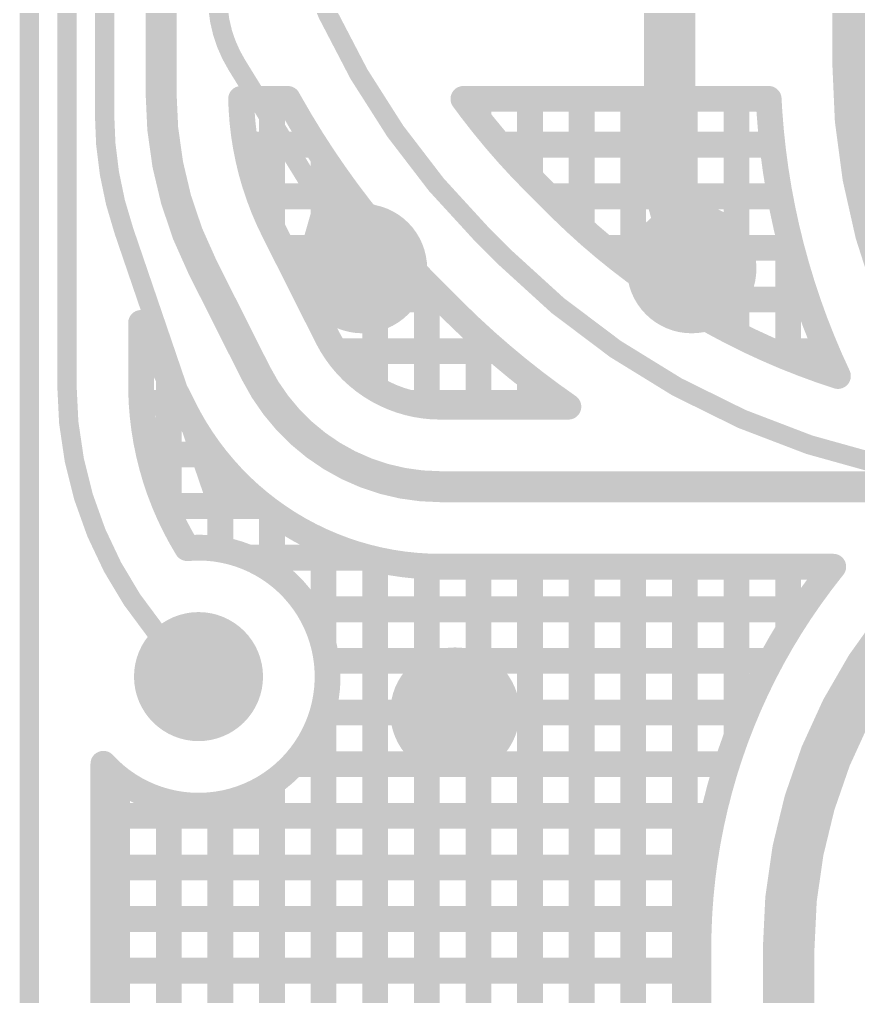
# Model space of a CAD drawing. Header units: millimetres. Extents: x 2479 to 2803, y 2230 to 2386.
# Drawn here: x 2553.266 to 2556.517, y 2297.826 to 2301.611 of the extents above; entities that cross this region are included whole.
import ezdxf

# ---------------------------------------------------------------- set-up
doc = ezdxf.new("R2010")
doc.units = ezdxf.units.MM
doc.layers.add('LAYER_23', color=9, linetype='Continuous')

# ---------------------------------------------------------------- blocks, each defined once
blk = doc.blocks.new('ROUND_2')
at = {"const_width": 0.25}
blk.add_lwpolyline([(-0.125, 0, 1), (0.125, 0, 1)], format="xyb", close=True, dxfattribs=at)
blk = doc.blocks.new('ROUND_3')
at = {"const_width": 0.251}
blk.add_lwpolyline([(-0.1255, 0, 1), (0.1255, 0, 1)], format="xyb", close=True, dxfattribs=at)
blk = doc.blocks.new('ROUND_17')
at = {"const_width": 0.1}
blk.add_lwpolyline([(-0.05, 0, 1), (0.05, 0, 1)], format="xyb", close=True, dxfattribs=at)
blk = doc.blocks.new('ROUND_14')
at = {"const_width": 0.06}
blk.add_lwpolyline([(-0.03, 0, 1), (0.03, 0, 1)], format="xyb", close=True, dxfattribs=at)
blk = doc.blocks.new('ROUND_11')
at = {"const_width": 0.0375}
blk.add_lwpolyline([(-0.01875, 0, 1), (0.01875, 0, 1)], format="xyb", close=True, dxfattribs=at)
blk = doc.blocks.new('ROUND_13')
at = {"const_width": 0.05}
blk.add_lwpolyline([(-0.025, 0, 1), (0.025, 0, 1)], format="xyb", close=True, dxfattribs=at)

msp = doc.modelspace()

# ---------------------------------------------------------------- linework, layer by layer
at = {"layer": 'LAYER_23'}
for points, const_width in [([(2553.3038, 2307.2066), (2553.3038, 2297.1277)], 0.075), ([(2553.4498, 2307.2066), (2553.4498, 2300.1969)], 0.075), ([(2553.5958, 2307.2066), (2553.5958, 2301.2443)], 0.075), ([(2556.5158, 2306.8573), (2556.5158, 2301.445)], 0.2), ([(2553.8148, 2306.8321), (2553.8148, 2301.3275)], 0.12), ([(2555.7858, 2306.7535), (2555.7858, 2300.998)], 0.2), ([(2554.5947, 2300.6468), (2554.1083, 2301.4352)], 0.075), ([(2554.3056, 2301.3036), (2554.125, 2301.3036)], 0.1), ([(2554.125, 2301.3036), (2554.1265, 2301.2646)], 0.1), ([(2554.2446, 2300.8076), (2554.2446, 2301.3036)], 0.1), ([(2554.3137, 2301.2891), (2554.3056, 2301.3036)], 0.1), ([(2554.3547, 2301.2183), (2554.3137, 2301.2891)], 0.1), ([(2556.1693, 2301.3036), (2554.9864, 2301.3036)], 0.1), ([(2554.9864, 2301.3036), (2555.018, 2301.261)], 0.1), ([(2555.0446, 2301.2269), (2555.0446, 2301.3036)], 0.1), ([(2555.2446, 2300.999), (2555.2446, 2301.3036)], 0.1), ([(2555.4446, 2300.8035), (2555.4446, 2301.3036)], 0.1), ([(2555.6446, 2300.6387), (2555.6446, 2301.3036)], 0.1), ([(2555.8446, 2300.503), (2555.8446, 2301.3036)], 0.1), ([(2556.0446, 2300.3913), (2556.0446, 2301.3036)], 0.1), ([(2556.1721, 2301.2554), (2556.1693, 2301.3036)], 0.1), ([(2554.1265, 2301.2646), (2554.1301, 2301.2156)], 0.1), ([(2555.018, 2301.261), (2555.0637, 2301.2025)], 0.1), ([(2556.1782, 2301.1796), (2556.1721, 2301.2554)], 0.1), ([(2554.1301, 2301.2156), (2554.1357, 2301.1667)], 0.1), ([(2554.3973, 2301.1486), (2554.3547, 2301.2183)], 0.1), ([(2555.0637, 2301.2025), (2555.1109, 2301.1452)], 0.1), ([(2554.1357, 2301.1667), (2554.1434, 2301.1182)], 0.1), ([(2556.1863, 2301.1039), (2556.1782, 2301.1796)], 0.1), ([(2554.1421, 2301.1263), (2554.4117, 2301.1263)], 0.1), ([(2554.1421, 2301.1263), (2554.4117, 2301.1263)], 0.1), ([(2554.4417, 2301.08), (2554.3973, 2301.1486)], 0.1), ([(2555.1109, 2301.1452), (2555.1597, 2301.0892)], 0.1), ([(2555.1274, 2301.1263), (2556.1839, 2301.1263)], 0.1), ([(2555.1274, 2301.1263), (2556.1839, 2301.1263)], 0.1), ([(2554.1434, 2301.1182), (2554.153, 2301.0699)], 0.1), ([(2555.1597, 2301.0892), (2555.21, 2301.0346)], 0.1), ([(2556.1964, 2301.0285), (2556.1863, 2301.1039)], 0.1), ([(2554.153, 2301.0699), (2554.1646, 2301.0222)], 0.1), ([(2554.4878, 2301.0125), (2554.4417, 2301.08)], 0.1), ([(2554.4446, 2300.4093), (2554.4446, 2301.0757)], 0.1), ([(2554.1646, 2301.0222), (2554.1782, 2300.9749)], 0.1), ([(2555.21, 2301.0346), (2555.2618, 2300.9814)], 0.1), ([(2556.2085, 2300.9533), (2556.1964, 2301.0285)], 0.1), ([(2554.5355, 2300.9461), (2554.4878, 2301.0125)], 0.1), ([(2555.2618, 2300.9814), (2555.3483, 2300.8949)], 0.1), ([(2554.1782, 2300.9749), (2554.1938, 2300.9283)], 0.1), ([(2554.5849, 2300.881), (2554.5355, 2300.9461)], 0.1), ([(2555.8709, 2300.6468), (2555.7965, 2300.9188)], 0.2), ([(2556.2227, 2300.8786), (2556.2085, 2300.9533)], 0.1), ([(2554.1938, 2300.9283), (2554.2112, 2300.8823)], 0.1), ([(2554.1945, 2300.9263), (2554.5505, 2300.9263)], 0.1), ([(2554.1945, 2300.9263), (2554.5505, 2300.9263)], 0.1), ([(2555.3169, 2300.9263), (2556.2136, 2300.9263)], 0.1), ([(2555.3169, 2300.9263), (2556.2136, 2300.9263)], 0.1), ([(2554.2112, 2300.8823), (2554.2305, 2300.8371)], 0.1), ([(2554.4432, 2300.8923), (2554.3895, 2300.7059)], 0.075), ([(2554.6339, 2300.8567), (2554.4432, 2300.8923)], 0.075), ([(2554.6359, 2300.8171), (2554.5849, 2300.881)], 0.1), ([(2555.3483, 2300.8949), (2555.367, 2300.8764)], 0.1), ([(2555.367, 2300.8764), (2555.4207, 2300.8252)], 0.1), ([(2556.2388, 2300.8042), (2556.2227, 2300.8786)], 0.1), ([(2554.2305, 2300.8371), (2554.2517, 2300.7927)], 0.1), ([(2555.4207, 2300.8252), (2555.4757, 2300.7754)], 0.1), ([(2554.2517, 2300.7927), (2554.4588, 2300.381)], 0.1), ([(2554.6884, 2300.7545), (2554.6359, 2300.8171)], 0.1), ([(2554.6446, 2300.1812), (2554.6446, 2300.8067)], 0.1), ([(2556.2569, 2300.7303), (2556.2388, 2300.8042)], 0.1), ([(2554.0369, 2299.7201), (2553.6709, 2300.792)], 0.075), ([(2554.7425, 2300.6932), (2554.6884, 2300.7545)], 0.1), ([(2555.145, 2300.6916), (2555.0585, 2300.7781)], 0.075), ([(2555.4757, 2300.7754), (2555.5322, 2300.7272)], 0.1), ([(2556.2446, 2300.3004), (2556.2446, 2300.7804)], 0.1), ([(2554.2851, 2300.7263), (2554.7133, 2300.7263)], 0.1), ([(2554.2851, 2300.7263), (2554.7133, 2300.7263)], 0.1), ([(2555.5322, 2300.7272), (2555.5899, 2300.6805)], 0.1), ([(2555.5332, 2300.7263), (2556.258, 2300.7263)], 0.1), ([(2555.5332, 2300.7263), (2556.258, 2300.7263)], 0.1), ([(2556.277, 2300.6569), (2556.2569, 2300.7303)], 0.1), ([(2554.7981, 2300.6333), (2554.7425, 2300.6932)], 0.1), ([(2555.5899, 2300.6805), (2555.6489, 2300.6354)], 0.1), ([(2554.1819, 2300.2417), (2553.9748, 2300.6534)], 0.12), ([(2555.6489, 2300.6354), (2555.7091, 2300.5919)], 0.1), ([(2556.299, 2300.584), (2556.277, 2300.6569)], 0.1), ([(2554.8552, 2300.5748), (2554.7981, 2300.6333)], 0.1), ([(2554.8446, 2300.1142), (2554.8446, 2300.5857)], 0.1), ([(2554.9417, 2300.4883), (2554.8552, 2300.5748)], 0.1), ([(2555.7091, 2300.5919), (2555.7705, 2300.5502)], 0.1), ([(2556.3229, 2300.5118), (2556.299, 2300.584)], 0.1), ([(2554.3857, 2300.5263), (2554.9037, 2300.5263)], 0.1), ([(2554.3857, 2300.5263), (2554.9037, 2300.5263)], 0.1), ([(2555.7705, 2300.5502), (2555.8329, 2300.5101)], 0.1), ([(2555.8076, 2300.5263), (2556.3181, 2300.5263)], 0.1), ([(2555.8076, 2300.5263), (2556.3181, 2300.5263)], 0.1), ([(2554.9537, 2300.4763), (2554.9417, 2300.4883)], 0.1), ([(2555.8329, 2300.5101), (2555.8965, 2300.4717)], 0.1), ([(2556.3488, 2300.4402), (2556.3229, 2300.5118)], 0.1), ([(2555.0125, 2300.4196), (2554.9537, 2300.4763)], 0.1), ([(2555.8965, 2300.4717), (2555.9611, 2300.4351)], 0.1), ([(2553.905, 2300.1024), (2553.7373, 2300.4357)], 0.1), ([(2553.7373, 2300.4357), (2553.7373, 2300.1969)], 0.1), ([(2555.0727, 2300.3643), (2555.0125, 2300.4196)], 0.1), ([(2555.9611, 2300.4351), (2556.0266, 2300.4003)], 0.1), ([(2556.3766, 2300.3694), (2556.3488, 2300.4402)], 0.1), ([(2554.4588, 2300.381), (2554.461, 2300.3767)], 0.1), ([(2554.461, 2300.3767), (2554.4764, 2300.3491)], 0.1), ([(2555.0446, 2300.1112), (2555.0446, 2300.3901)], 0.1), ([(2556.0266, 2300.4003), (2556.0931, 2300.3672)], 0.1), ([(2556.4062, 2300.2993), (2556.3766, 2300.3694)], 0.1), ([(2554.4764, 2300.3491), (2554.4935, 2300.3226)], 0.1), ([(2555.1343, 2300.3105), (2555.0727, 2300.3643)], 0.1), ([(2556.0931, 2300.3672), (2556.1605, 2300.3361)], 0.1), ([(2556.1605, 2300.3361), (2556.2287, 2300.3067)], 0.1), ([(2553.7373, 2300.3263), (2553.7923, 2300.3263)], 0.1), ([(2553.7373, 2300.3263), (2553.7923, 2300.3263)], 0.1), ([(2554.4911, 2300.3263), (2555.1162, 2300.3263)], 0.1), ([(2554.4911, 2300.3263), (2555.1162, 2300.3263)], 0.1), ([(2554.4935, 2300.3226), (2554.5123, 2300.2972)], 0.1), ([(2554.5123, 2300.2972), (2554.5326, 2300.2731)], 0.1), ([(2555.1971, 2300.2583), (2555.1343, 2300.3105)], 0.1), ([(2556.1831, 2300.3263), (2556.3948, 2300.3263)], 0.1), ([(2556.1831, 2300.3263), (2556.3948, 2300.3263)], 0.1), ([(2556.2287, 2300.3067), (2556.2977, 2300.2793)], 0.1), ([(2556.4378, 2300.2301), (2556.4062, 2300.2993)], 0.1), ([(2554.5326, 2300.2731), (2554.5545, 2300.2504)], 0.1), ([(2555.2613, 2300.2076), (2555.1971, 2300.2583)], 0.1), ([(2556.2977, 2300.2793), (2556.3674, 2300.2537)], 0.1), ([(2553.8446, 2299.6984), (2553.8446, 2300.2223)], 0.1), ([(2554.5545, 2300.2504), (2554.5778, 2300.2291)], 0.1), ([(2554.5778, 2300.2291), (2554.6024, 2300.2093)], 0.1), ([(2555.2446, 2300.1112), (2555.2446, 2300.2208)], 0.1), ([(2556.3674, 2300.2537), (2556.4378, 2300.2301)], 0.1), ([(2553.7373, 2300.1969), (2553.7375, 2300.1754)], 0.1), ([(2554.6024, 2300.2093), (2554.6282, 2300.1912)], 0.1), ([(2554.6282, 2300.1912), (2554.6551, 2300.1748)], 0.1), ([(2555.3267, 2300.1586), (2555.2613, 2300.2076)], 0.1), ([(2553.7375, 2300.1754), (2553.7394, 2300.1258)], 0.1), ([(2554.6551, 2300.1748), (2554.6831, 2300.1602)], 0.1), ([(2554.6831, 2300.1602), (2554.7119, 2300.1473)], 0.1), ([(2554.7119, 2300.1473), (2554.7415, 2300.1364)], 0.1), ([(2555.3932, 2300.1112), (2555.3267, 2300.1586)], 0.1), ([(2553.7394, 2300.1263), (2553.8929, 2300.1263)], 0.1), ([(2553.7394, 2300.1263), (2553.8929, 2300.1263)], 0.1), ([(2553.7394, 2300.1258), (2553.7433, 2300.0764)], 0.1), ([(2554.7415, 2300.1364), (2554.7717, 2300.1274)], 0.1), ([(2554.7717, 2300.1274), (2554.8025, 2300.1203)], 0.1), ([(2554.7762, 2300.1263), (2555.372, 2300.1263)], 0.1), ([(2554.7762, 2300.1263), (2555.372, 2300.1263)], 0.1), ([(2554.8025, 2300.1203), (2554.8336, 2300.1153)], 0.1), ([(2554.8336, 2300.1153), (2554.865, 2300.1122)], 0.1), ([(2554.865, 2300.1122), (2554.8966, 2300.1112)], 0.1), ([(2554.8966, 2300.1112), (2555.3932, 2300.1112)], 0.1), ([(2553.7433, 2300.0764), (2553.7493, 2300.0271)], 0.1), ([(2553.923, 2300.0679), (2553.905, 2300.1024)], 0.1), ([(2553.9467, 2300.0268), (2553.923, 2300.0679)], 0.1), ([(2553.7493, 2300.0271), (2553.7572, 2299.9781)], 0.1), ([(2553.9722, 2299.9867), (2553.9467, 2300.0268)], 0.1), ([(2553.7572, 2299.9781), (2553.7672, 2299.9295)], 0.1), ([(2553.9993, 2299.9477), (2553.9722, 2299.9867)], 0.1), ([(2553.7672, 2299.9295), (2553.7791, 2299.8813)], 0.1), ([(2553.7679, 2299.9263), (2554.0156, 2299.9263)], 0.1), ([(2553.7679, 2299.9263), (2554.0156, 2299.9263)], 0.1), ([(2554.0281, 2299.9099), (2553.9993, 2299.9477)], 0.1), ([(2553.7791, 2299.8813), (2553.793, 2299.8336)], 0.1), ([(2554.0585, 2299.8734), (2554.0281, 2299.9099)], 0.1), ([(2554.0446, 2299.5578), (2554.0446, 2299.8901)], 0.1), ([(2554.0904, 2299.8382), (2554.0585, 2299.8734)], 0.1), ([(2553.793, 2299.8336), (2553.8088, 2299.7866)], 0.1), ([(2554.1237, 2299.8044), (2554.0904, 2299.8382)], 0.1), ([(2554.1585, 2299.7721), (2554.1237, 2299.8044)], 0.1), ([(2554.8966, 2299.8012), (2557.109, 2299.8012)], 0.12), ([(2553.8088, 2299.7866), (2553.8266, 2299.7403)], 0.1), ([(2554.1947, 2299.7413), (2554.1585, 2299.7721)], 0.1), ([(2553.8266, 2299.7403), (2553.8462, 2299.6947)], 0.1), ([(2553.8326, 2299.7263), (2554.2138, 2299.7263)], 0.1), ([(2553.8326, 2299.7263), (2554.2138, 2299.7263)], 0.1), ([(2554.2321, 2299.7121), (2554.1947, 2299.7413)], 0.1), ([(2553.8462, 2299.6947), (2553.8677, 2299.6499)], 0.1), ([(2554.2707, 2299.6845), (2554.2321, 2299.7121)], 0.1), ([(2554.2446, 2299.4761), (2554.2446, 2299.7031)], 0.1), ([(2554.3105, 2299.6585), (2554.2707, 2299.6845)], 0.1), ([(2554.3514, 2299.6343), (2554.3105, 2299.6585)], 0.1), ([(2553.8677, 2299.6499), (2553.891, 2299.6061)], 0.1), ([(2554.3932, 2299.6119), (2554.3514, 2299.6343)], 0.1), ([(2553.891, 2299.6061), (2553.9161, 2299.5633)], 0.1), ([(2554.436, 2299.5913), (2554.3932, 2299.6119)], 0.1), ([(2554.4796, 2299.5725), (2554.436, 2299.5913)], 0.1), ([(2554.4446, 2299.1883), (2554.4446, 2299.5876)], 0.1), ([(2553.9161, 2299.5633), (2553.9602, 2299.5652)], 0.1), ([(2553.9602, 2299.5652), (2553.9921, 2299.5642)], 0.1), ([(2553.9921, 2299.5642), (2554.0238, 2299.5612)], 0.1), ([(2554.0238, 2299.5612), (2554.0552, 2299.5561)], 0.1), ([(2554.0552, 2299.5561), (2554.0863, 2299.549)], 0.1), ([(2554.0863, 2299.549), (2554.1169, 2299.54)], 0.1), ([(2554.1169, 2299.54), (2554.1468, 2299.5291)], 0.1), ([(2554.524, 2299.5556), (2554.4796, 2299.5725)], 0.1), ([(2554.5691, 2299.5406), (2554.524, 2299.5556)], 0.1), ([(2554.6147, 2299.5276), (2554.5691, 2299.5406)], 0.1), ([(2554.1468, 2299.5291), (2554.176, 2299.5162)], 0.1), ([(2554.153, 2299.5263), (2554.6199, 2299.5263)], 0.1), ([(2554.153, 2299.5263), (2554.6199, 2299.5263)], 0.1), ([(2554.176, 2299.5162), (2554.2043, 2299.5016)], 0.1), ([(2554.2043, 2299.5016), (2554.2316, 2299.4851)], 0.1), ([(2554.6609, 2299.5165), (2554.6147, 2299.5276)], 0.1), ([(2554.6446, 2290.5401), (2554.6446, 2299.5204)], 0.1), ([(2554.7075, 2299.5074), (2554.6609, 2299.5165)], 0.1), ([(2554.7545, 2299.5003), (2554.7075, 2299.5074)], 0.1), ([(2554.8017, 2299.4953), (2554.7545, 2299.5003)], 0.1), ([(2554.2316, 2299.4851), (2554.2578, 2299.467)], 0.1), ([(2554.2578, 2299.467), (2554.2828, 2299.4472)], 0.1), ([(2554.8491, 2299.4922), (2554.8017, 2299.4953)], 0.1), ([(2554.8446, 2290.5401), (2554.8446, 2299.4925)], 0.1), ([(2554.8966, 2299.4912), (2554.8491, 2299.4922)], 0.1), ([(2556.4197, 2299.4912), (2554.8966, 2299.4912)], 0.1), ([(2555.0446, 2290.5401), (2555.0446, 2299.4912)], 0.1), ([(2555.2446, 2290.5401), (2555.2446, 2299.4912)], 0.1), ([(2555.4446, 2290.5401), (2555.4446, 2299.4912)], 0.1), ([(2555.6446, 2290.5401), (2555.6446, 2299.4912)], 0.1), ([(2555.8446, 2291.0463), (2555.8446, 2299.4912)], 0.1), ([(2556.0446, 2298.8327), (2556.0446, 2299.4912)], 0.1), ([(2556.2446, 2299.2429), (2556.2446, 2299.4912)], 0.1), ([(2556.3718, 2299.4296), (2556.4002, 2299.4664)], 0.1), ([(2556.4002, 2299.4664), (2556.4197, 2299.4912)], 0.1), ([(2554.2828, 2299.4472), (2554.3065, 2299.4259)], 0.1), ([(2554.3065, 2299.4259), (2554.3287, 2299.4031)], 0.1), ([(2556.331, 2299.3738), (2556.3718, 2299.4296)], 0.1), ([(2554.3287, 2299.4031), (2554.3495, 2299.3789)], 0.1), ([(2554.3495, 2299.3789), (2554.3687, 2299.3535)], 0.1), ([(2554.3687, 2299.3535), (2554.3863, 2299.3269)], 0.1), ([(2556.2918, 2299.3169), (2556.331, 2299.3738)], 0.1), ([(2554.3863, 2299.3269), (2554.4021, 2299.2992)], 0.1), ([(2554.3866, 2299.3263), (2556.2983, 2299.3263)], 0.1), ([(2554.3866, 2299.3263), (2556.2983, 2299.3263)], 0.1), ([(2556.2543, 2299.2589), (2556.2918, 2299.3169)], 0.1), ([(2554.4021, 2299.2992), (2554.4161, 2299.2706)], 0.1), ([(2554.4161, 2299.2706), (2554.4282, 2299.2411)], 0.1), ([(2554.4282, 2299.2411), (2554.4385, 2299.2109)], 0.1), ([(2556.2185, 2299.1997), (2556.2543, 2299.2589)], 0.1), ([(2554.4385, 2299.2109), (2554.4468, 2299.1802)], 0.1), ([(2556.1845, 2299.1396), (2556.2185, 2299.1997)], 0.1), ([(2554.4468, 2299.1802), (2554.4531, 2299.1489)], 0.1), ([(2553.9602, 2299.0652), (2553.8891, 2299.1363)], 0.075), ([(2554.4531, 2299.1489), (2554.4575, 2299.1174)], 0.1), ([(2554.4562, 2299.1263), (2556.1775, 2299.1263)], 0.1), ([(2554.4562, 2299.1263), (2556.1775, 2299.1263)], 0.1), ([(2556.1523, 2299.0785), (2556.1845, 2299.1396)], 0.1), ([(2554.4575, 2299.1174), (2554.4598, 2299.0856)], 0.1), ([(2554.4598, 2299.0856), (2554.4601, 2299.0537)], 0.1), ([(2554.4601, 2299.0537), (2554.4583, 2299.0219)], 0.1), ([(2556.1219, 2299.0164), (2556.1523, 2299.0785)], 0.1), ([(2554.4583, 2299.0219), (2554.4545, 2298.9902)], 0.1), ([(2556.0933, 2298.9535), (2556.1219, 2299.0164)], 0.1), ([(2554.4545, 2298.9902), (2554.4488, 2298.9589)], 0.1), ([(2554.4488, 2298.9589), (2554.441, 2298.928)], 0.1), ([(2554.4446, 2290.5401), (2554.4446, 2298.9424)], 0.1), ([(2556.0666, 2298.8898), (2556.0933, 2298.9535)], 0.1), ([(2554.4313, 2298.8976), (2554.4196, 2298.868)], 0.1), ([(2554.441, 2298.928), (2554.4313, 2298.8976)], 0.1), ([(2554.4405, 2298.9263), (2556.0819, 2298.9263)], 0.1), ([(2554.4405, 2298.9263), (2556.0819, 2298.9263)], 0.1), ([(2554.4196, 2298.868), (2554.4061, 2298.8391)], 0.1), ([(2556.0417, 2298.8253), (2556.0666, 2298.8898)], 0.1), ([(2554.4061, 2298.8391), (2554.3908, 2298.8111)], 0.1), ([(2556.0188, 2298.7601), (2556.0417, 2298.8253)], 0.1), ([(2554.3738, 2298.7842), (2554.355, 2298.7584)], 0.1), ([(2554.3908, 2298.8111), (2554.3738, 2298.7842)], 0.1), ([(2554.355, 2298.7584), (2554.3347, 2298.7339)], 0.1), ([(2555.9978, 2298.6943), (2556.0188, 2298.7601)], 0.1), ([(2553.6139, 2298.7045), (2553.5913, 2298.7277)], 0.1), ([(2553.5913, 2298.7277), (2553.5913, 2297.1277)], 0.1), ([(2553.5913, 2298.7263), (2553.5926, 2298.7263)], 0.1), ([(2553.5913, 2298.7263), (2553.5926, 2298.7263)], 0.1), ([(2553.6376, 2298.6832), (2553.6139, 2298.7045)], 0.1), ([(2554.3128, 2298.7107), (2554.2895, 2298.689)], 0.1), ([(2554.3347, 2298.7339), (2554.3128, 2298.7107)], 0.1), ([(2554.3275, 2298.7263), (2556.0081, 2298.7263)], 0.1), ([(2554.3275, 2298.7263), (2556.0081, 2298.7263)], 0.1), ([(2553.6626, 2298.6634), (2553.6376, 2298.6832)], 0.1), ([(2553.6446, 2296.9839), (2553.6446, 2298.6776)], 0.1), ([(2554.2649, 2298.6688), (2554.239, 2298.6502)], 0.1), ([(2554.2895, 2298.689), (2554.2649, 2298.6688)], 0.1), ([(2555.9788, 2298.6278), (2555.9978, 2298.6943)], 0.1), ([(2553.6888, 2298.6453), (2553.6626, 2298.6634)], 0.1), ([(2553.7161, 2298.6288), (2553.6888, 2298.6453)], 0.1), ([(2553.7444, 2298.6142), (2553.7161, 2298.6288)], 0.1), ([(2554.212, 2298.6332), (2554.184, 2298.6181)], 0.1), ([(2554.239, 2298.6502), (2554.212, 2298.6332)], 0.1), ([(2554.2446, 2291.4491), (2554.2446, 2298.6542)], 0.1), ([(2553.7736, 2298.6013), (2553.7444, 2298.6142)], 0.1), ([(2553.8035, 2298.5904), (2553.7736, 2298.6013)], 0.1), ([(2554.1253, 2298.5933), (2554.0949, 2298.5837)], 0.1), ([(2554.155, 2298.6047), (2554.1253, 2298.5933)], 0.1), ([(2554.184, 2298.6181), (2554.155, 2298.6047)], 0.1), ([(2555.9617, 2298.5609), (2555.9788, 2298.6278)], 0.1), ([(2553.8341, 2298.5814), (2553.8035, 2298.5904)], 0.1), ([(2553.8651, 2298.5743), (2553.8341, 2298.5814)], 0.1), ([(2553.8446, 2296.69), (2553.8446, 2298.579)], 0.1), ([(2553.8966, 2298.5693), (2553.8651, 2298.5743)], 0.1), ([(2553.9283, 2298.5662), (2553.8966, 2298.5693)], 0.1), ([(2553.9602, 2298.5652), (2553.9283, 2298.5662)], 0.1), ([(2553.9691, 2298.5653), (2553.9602, 2298.5652)], 0.1), ([(2554.0009, 2298.5669), (2553.9691, 2298.5653)], 0.1), ([(2554.0326, 2298.5705), (2554.0009, 2298.5669)], 0.1), ([(2554.0639, 2298.5761), (2554.0326, 2298.5705)], 0.1), ([(2554.0446, 2291.6054), (2554.0446, 2298.5726)], 0.1), ([(2554.0949, 2298.5837), (2554.0639, 2298.5761)], 0.1), ([(2555.9466, 2298.4935), (2555.9617, 2298.5609)], 0.1), ([(2553.5913, 2298.5263), (2555.9539, 2298.5263)], 0.1), ([(2553.5913, 2298.5263), (2555.9539, 2298.5263)], 0.1), ([(2555.9334, 2298.4256), (2555.9466, 2298.4935)], 0.1), ([(2555.9223, 2298.3574), (2555.9334, 2298.4256)], 0.1), ([(2553.5913, 2298.3263), (2555.9182, 2298.3263)], 0.1), ([(2553.5913, 2298.3263), (2555.9182, 2298.3263)], 0.1), ([(2555.9132, 2298.2889), (2555.9223, 2298.3574)], 0.1), ([(2555.9061, 2298.2202), (2555.9132, 2298.2889)], 0.1), ([(2555.901, 2298.1513), (2555.9061, 2298.2202)], 0.1), ([(2555.898, 2298.0822), (2555.901, 2298.1513)], 0.1), ([(2553.5913, 2298.1263), (2555.8999, 2298.1263)], 0.1), ([(2553.5913, 2298.1263), (2555.8999, 2298.1263)], 0.1), ([(2555.8969, 2298.0131), (2555.898, 2298.0822)], 0.1), ([(2556.2469, 2290.7498), (2556.2469, 2298.0131)], 0.2), ([(2555.8969, 2291.1068), (2555.8969, 2298.0131)], 0.1), ([(2553.5913, 2297.9263), (2555.8969, 2297.9263)], 0.1), ([(2553.5913, 2297.9263), (2555.8969, 2297.9263)], 0.1)]:
    msp.add_lwpolyline(points, dxfattribs=dict(at, const_width=const_width))
for points, const_width in [([(2555.0585, 2300.7781, -0.198913), (2554.1798, 2302.8994)], 0.075), ([(2554.1083, 2301.4352, -0.139088), (2554.0338, 2301.6977)], 0.075), ([(2556.9811, 2299.9925, -0.156245), (2556.5158, 2301.445)], 0.2), ([(2553.9748, 2300.6534, -0.11705), (2553.8148, 2301.3275)], 0.12), ([(2553.6709, 2300.792, -0.082439), (2553.5958, 2301.2443)], 0.075), ([(2555.7965, 2300.9188, -0.066901), (2555.7858, 2300.998)], 0.2), ([(2556.8725, 2299.8389, -0.164906), (2555.145, 2300.6916)], 0.075), ([(2554.8966, 2299.8012, -0.283422), (2554.1819, 2300.2417)], 0.12), ([(2553.8891, 2299.1363, -0.198912), (2553.4498, 2300.1969)], 0.075), ([(2556.2469, 2298.0131, -0.168234), (2556.6752, 2299.2499)], 0.2)]:
    msp.add_lwpolyline(points, format="xyb", dxfattribs=dict(at, const_width=const_width))

# ---------------------------------------------------------------- block references
at = {"layer": 'LAYER_23', "xscale": -1}
for name, p in [('ROUND_17', (2556.5158, 2301.445)), ('ROUND_17', (2556.5158, 2301.445)), ('ROUND_11', (2554.1083, 2301.4352)), ('ROUND_11', (2554.1083, 2301.4352)), ('ROUND_14', (2553.8148, 2301.3275)), ('ROUND_14', (2553.8148, 2301.3275)), ('ROUND_13', (2554.125, 2301.3036)), ('ROUND_13', (2554.2446, 2301.3036)), ('ROUND_13', (2554.3056, 2301.3036)), ('ROUND_13', (2554.3137, 2301.2891)), ('ROUND_13', (2554.9864, 2301.3036)), ('ROUND_13', (2555.0446, 2301.3036)), ('ROUND_13', (2555.2446, 2301.3036)), ('ROUND_13', (2555.4446, 2301.3036)), ('ROUND_13', (2555.6446, 2301.3036)), ('ROUND_13', (2555.8446, 2301.3036)), ('ROUND_13', (2556.0446, 2301.3036)), ('ROUND_13', (2556.1693, 2301.3036)), ('ROUND_13', (2554.1265, 2301.2646)), ('ROUND_13', (2555.018, 2301.261)), ('ROUND_13', (2556.1721, 2301.2554)), ('ROUND_11', (2553.5958, 2301.2443)), ('ROUND_11', (2553.5958, 2301.2443)), ('ROUND_13', (2554.1301, 2301.2156)), ('ROUND_13', (2554.3547, 2301.2183)), ('ROUND_13', (2555.0446, 2301.2269)), ('ROUND_13', (2555.0637, 2301.2025)), ('ROUND_13', (2554.1357, 2301.1667)), ('ROUND_13', (2556.1782, 2301.1796)), ('ROUND_13', (2554.1421, 2301.1263)), ('ROUND_13', (2554.1421, 2301.1263)), ('ROUND_13', (2554.3973, 2301.1486)), ('ROUND_13', (2554.4117, 2301.1263)), ('ROUND_13', (2554.4117, 2301.1263)), ('ROUND_13', (2555.1109, 2301.1452)), ('ROUND_13', (2555.1274, 2301.1263)), ('ROUND_13', (2555.1274, 2301.1263)), ('ROUND_13', (2556.1839, 2301.1263)), ('ROUND_13', (2556.1839, 2301.1263)), ('ROUND_13', (2554.1434, 2301.1182)), ('ROUND_13', (2555.1597, 2301.0892)), ('ROUND_13', (2556.1863, 2301.1039)), ('ROUND_13', (2554.153, 2301.0699)), ('ROUND_13', (2554.4417, 2301.08)), ('ROUND_13', (2554.4446, 2301.0757)), ('ROUND_13', (2554.1646, 2301.0222)), ('ROUND_13', (2555.21, 2301.0346)), ('ROUND_17', (2555.7858, 2300.998)), ('ROUND_17', (2555.7858, 2300.998)), ('ROUND_13', (2556.1964, 2301.0285)), ('ROUND_13', (2554.4878, 2301.0125)), ('ROUND_13', (2555.2446, 2300.999)), ('ROUND_13', (2555.2618, 2300.9814)), ('ROUND_13', (2554.1782, 2300.9749)), ('ROUND_13', (2554.5355, 2300.9461)), ('ROUND_17', (2555.7965, 2300.9188)), ('ROUND_17', (2555.7965, 2300.9188)), ('ROUND_13', (2556.2085, 2300.9533)), ('ROUND_13', (2554.1938, 2300.9283)), ('ROUND_13', (2554.1945, 2300.9263)), ('ROUND_13', (2554.1945, 2300.9263)), ('ROUND_13', (2554.5505, 2300.9263)), ('ROUND_13', (2554.5505, 2300.9263)), ('ROUND_13', (2555.3169, 2300.9263)), ('ROUND_13', (2555.3169, 2300.9263)), ('ROUND_13', (2556.2136, 2300.9263)), ('ROUND_13', (2556.2136, 2300.9263)), ('ROUND_13', (2554.2112, 2300.8823)), ('ROUND_11', (2554.4432, 2300.8923)), ('ROUND_13', (2554.5849, 2300.881)), ('ROUND_13', (2555.3483, 2300.8949)), ('ROUND_13', (2555.367, 2300.8764)), ('ROUND_13', (2556.2227, 2300.8786)), ('ROUND_13', (2554.2305, 2300.8371)), ('ROUND_3', (2554.5949, 2300.6465)), ('ROUND_11', (2554.6339, 2300.8567)), ('ROUND_13', (2555.4207, 2300.8252)), ('ROUND_3', (2555.8709, 2300.6465)), ('ROUND_13', (2554.2446, 2300.8076)), ('ROUND_13', (2554.2517, 2300.7927)), ('ROUND_13', (2554.6359, 2300.8171)), ('ROUND_13', (2554.6446, 2300.8067)), ('ROUND_13', (2555.4446, 2300.8035)), ('ROUND_13', (2556.2388, 2300.8042)), ('ROUND_11', (2553.6709, 2300.792)), ('ROUND_11', (2553.6709, 2300.792)), ('ROUND_13', (2554.6884, 2300.7545)), ('ROUND_11', (2555.0585, 2300.7781)), ('ROUND_11', (2555.0585, 2300.7781)), ('ROUND_13', (2555.4757, 2300.7754)), ('ROUND_13', (2556.2446, 2300.7804)), ('ROUND_13', (2554.2851, 2300.7263)), ('ROUND_13', (2554.2851, 2300.7263)), ('ROUND_13', (2554.7133, 2300.7263)), ('ROUND_13', (2554.7133, 2300.7263)), ('ROUND_13', (2555.5322, 2300.7272)), ('ROUND_13', (2555.5332, 2300.7263)), ('ROUND_13', (2555.5332, 2300.7263)), ('ROUND_13', (2556.2569, 2300.7303)), ('ROUND_13', (2556.258, 2300.7263)), ('ROUND_13', (2556.258, 2300.7263)), ('ROUND_11', (2554.3895, 2300.7059)), ('ROUND_13', (2554.7425, 2300.6932)), ('ROUND_11', (2555.145, 2300.6916)), ('ROUND_11', (2555.145, 2300.6916)), ('ROUND_13', (2555.5899, 2300.6805)), ('ROUND_17', (2555.8709, 2300.6468)), ('ROUND_14', (2553.9748, 2300.6534)), ('ROUND_14', (2553.9748, 2300.6534)), ('ROUND_13', (2555.6446, 2300.6387)), ('ROUND_13', (2555.6489, 2300.6354)), ('ROUND_13', (2556.277, 2300.6569)), ('ROUND_11', (2554.5947, 2300.6468)), ('ROUND_13', (2554.7981, 2300.6333)), ('ROUND_13', (2554.8446, 2300.5857)), ('ROUND_13', (2554.8552, 2300.5748)), ('ROUND_13', (2555.7091, 2300.5919)), ('ROUND_13', (2556.299, 2300.584)), ('ROUND_13', (2554.3857, 2300.5263)), ('ROUND_13', (2554.3857, 2300.5263)), ('ROUND_13', (2554.9037, 2300.5263)), ('ROUND_13', (2554.9037, 2300.5263)), ('ROUND_13', (2555.7705, 2300.5502)), ('ROUND_13', (2555.8076, 2300.5263)), ('ROUND_13', (2555.8076, 2300.5263)), ('ROUND_13', (2556.3181, 2300.5263)), ('ROUND_13', (2556.3181, 2300.5263)), ('ROUND_13', (2554.9417, 2300.4883)), ('ROUND_13', (2555.8329, 2300.5101)), ('ROUND_13', (2555.8446, 2300.503)), ('ROUND_13', (2556.3229, 2300.5118)), ('ROUND_13', (2554.9537, 2300.4763)), ('ROUND_13', (2555.8965, 2300.4717)), ('ROUND_13', (2553.7373, 2300.4357)), ('ROUND_13', (2554.4446, 2300.4093)), ('ROUND_13', (2555.0125, 2300.4196)), ('ROUND_13', (2555.9611, 2300.4351)), ('ROUND_13', (2556.3488, 2300.4402)), ('ROUND_13', (2554.4588, 2300.381)), ('ROUND_13', (2554.461, 2300.3767)), ('ROUND_13', (2555.0446, 2300.3901)), ('ROUND_13', (2556.0266, 2300.4003)), ('ROUND_13', (2556.0446, 2300.3913)), ('ROUND_13', (2556.3766, 2300.3694)), ('ROUND_13', (2554.4764, 2300.3491)), ('ROUND_13', (2555.0727, 2300.3643)), ('ROUND_13', (2556.0931, 2300.3672)), ('ROUND_13', (2556.1605, 2300.3361)), ('ROUND_13', (2553.7373, 2300.3263)), ('ROUND_13', (2553.7373, 2300.3263)), ('ROUND_13', (2553.7923, 2300.3263)), ('ROUND_13', (2553.7923, 2300.3263)), ('ROUND_13', (2554.4911, 2300.3263)), ('ROUND_13', (2554.4911, 2300.3263)), ('ROUND_13', (2554.4935, 2300.3226)), ('ROUND_13', (2554.5123, 2300.2972)), ('ROUND_13', (2555.1162, 2300.3263)), ('ROUND_13', (2555.1162, 2300.3263)), ('ROUND_13', (2555.1343, 2300.3105)), ('ROUND_13', (2556.1831, 2300.3263)), ('ROUND_13', (2556.1831, 2300.3263)), ('ROUND_13', (2556.2287, 2300.3067)), ('ROUND_13', (2556.2446, 2300.3004)), ('ROUND_13', (2556.3948, 2300.3263)), ('ROUND_13', (2556.3948, 2300.3263)), ('ROUND_13', (2556.4062, 2300.2993)), ('ROUND_13', (2554.5326, 2300.2731)), ('ROUND_13', (2555.1971, 2300.2583)), ('ROUND_13', (2556.2977, 2300.2793)), ('ROUND_13', (2553.8446, 2300.2223)), ('ROUND_14', (2554.1819, 2300.2417)), ('ROUND_14', (2554.1819, 2300.2417)), ('ROUND_13', (2554.5545, 2300.2504)), ('ROUND_13', (2554.5778, 2300.2291)), ('ROUND_13', (2555.2446, 2300.2208)), ('ROUND_13', (2556.3674, 2300.2537)), ('ROUND_13', (2556.4378, 2300.2301)), ('ROUND_13', (2556.4378, 2300.2301)), ('ROUND_11', (2553.4498, 2300.1969)), ('ROUND_11', (2553.4498, 2300.1969)), ('ROUND_13', (2553.7373, 2300.1969)), ('ROUND_13', (2554.6024, 2300.2093)), ('ROUND_13', (2554.6282, 2300.1912)), ('ROUND_13', (2554.6446, 2300.1812)), ('ROUND_13', (2555.2613, 2300.2076)), ('ROUND_13', (2553.7375, 2300.1754)), ('ROUND_13', (2554.6551, 2300.1748)), ('ROUND_13', (2554.6831, 2300.1602)), ('ROUND_13', (2554.7119, 2300.1473)), ('ROUND_13', (2555.3267, 2300.1586)), ('ROUND_13', (2553.7394, 2300.1263)), ('ROUND_13', (2553.7394, 2300.1263)), ('ROUND_13', (2553.7394, 2300.1258)), ('ROUND_13', (2553.8929, 2300.1263)), ('ROUND_13', (2553.8929, 2300.1263)), ('ROUND_13', (2554.7415, 2300.1364)), ('ROUND_13', (2554.7717, 2300.1274)), ('ROUND_13', (2554.7762, 2300.1263)), ('ROUND_13', (2554.7762, 2300.1263)), ('ROUND_13', (2554.8025, 2300.1203)), ('ROUND_13', (2554.8336, 2300.1153)), ('ROUND_13', (2554.8446, 2300.1142)), ('ROUND_13', (2554.865, 2300.1122)), ('ROUND_13', (2554.8966, 2300.1112)), ('ROUND_13', (2554.8966, 2300.1112)), ('ROUND_13', (2555.0446, 2300.1112)), ('ROUND_13', (2555.2446, 2300.1112)), ('ROUND_13', (2555.372, 2300.1263)), ('ROUND_13', (2555.372, 2300.1263)), ('ROUND_13', (2555.3932, 2300.1112)), ('ROUND_13', (2553.7433, 2300.0764)), ('ROUND_13', (2553.905, 2300.1024)), ('ROUND_13', (2553.923, 2300.0679)), ('ROUND_13', (2553.7493, 2300.0271)), ('ROUND_13', (2553.9467, 2300.0268)), ('ROUND_13', (2553.7572, 2299.9781)), ('ROUND_13', (2553.9722, 2299.9867)), ('ROUND_13', (2553.7672, 2299.9295)), ('ROUND_13', (2553.7679, 2299.9263)), ('ROUND_13', (2553.7679, 2299.9263)), ('ROUND_13', (2553.9993, 2299.9477)), ('ROUND_13', (2554.0156, 2299.9263)), ('ROUND_13', (2554.0156, 2299.9263)), ('ROUND_13', (2553.7791, 2299.8813)), ('ROUND_13', (2554.0281, 2299.9099)), ('ROUND_13', (2554.0446, 2299.8901)), ('ROUND_13', (2554.0585, 2299.8734)), ('ROUND_13', (2553.793, 2299.8336)), ('ROUND_13', (2554.0904, 2299.8382)), ('ROUND_13', (2554.1237, 2299.8044)), ('ROUND_14', (2554.8966, 2299.8012)), ('ROUND_14', (2554.8966, 2299.8012)), ('ROUND_13', (2553.8088, 2299.7866)), ('ROUND_13', (2554.1585, 2299.7721)), ('ROUND_13', (2553.8266, 2299.7403)), ('ROUND_13', (2553.8326, 2299.7263)), ('ROUND_13', (2553.8326, 2299.7263)), ('ROUND_13', (2554.1947, 2299.7413)), ('ROUND_13', (2554.2138, 2299.7263)), ('ROUND_13', (2554.2138, 2299.7263)), ('ROUND_13', (2553.8446, 2299.6984)), ('ROUND_13', (2553.8462, 2299.6947)), ('ROUND_11', (2554.0369, 2299.7201)), ('ROUND_13', (2554.2321, 2299.7121)), ('ROUND_13', (2554.2446, 2299.7031)), ('ROUND_13', (2554.2707, 2299.6845)), ('ROUND_13', (2554.3105, 2299.6585)), ('ROUND_13', (2553.8677, 2299.6499)), ('ROUND_13', (2554.3514, 2299.6343)), ('ROUND_13', (2553.891, 2299.6061)), ('ROUND_13', (2554.3932, 2299.6119)), ('ROUND_13', (2554.436, 2299.5913)), ('ROUND_13', (2554.4446, 2299.5876)), ('ROUND_13', (2553.9161, 2299.5633)), ('ROUND_13', (2553.9602, 2299.5652)), ('ROUND_13', (2553.9921, 2299.5642)), ('ROUND_13', (2554.0238, 2299.5612)), ('ROUND_13', (2554.0446, 2299.5578)), ('ROUND_13', (2554.0552, 2299.5561)), ('ROUND_13', (2554.0863, 2299.549)), ('ROUND_13', (2554.1169, 2299.54)), ('ROUND_13', (2554.4796, 2299.5725)), ('ROUND_13', (2554.524, 2299.5556)), ('ROUND_13', (2554.5691, 2299.5406)), ('ROUND_13', (2554.1468, 2299.5291)), ('ROUND_13', (2554.153, 2299.5263)), ('ROUND_13', (2554.153, 2299.5263)), ('ROUND_13', (2554.176, 2299.5162)), ('ROUND_13', (2554.2043, 2299.5016)), ('ROUND_13', (2554.6147, 2299.5276)), ('ROUND_13', (2554.6199, 2299.5263)), ('ROUND_13', (2554.6199, 2299.5263)), ('ROUND_13', (2554.6446, 2299.5204)), ('ROUND_13', (2554.6609, 2299.5165)), ('ROUND_13', (2554.7075, 2299.5074)), ('ROUND_13', (2554.7545, 2299.5003)), ('ROUND_13', (2554.2316, 2299.4851)), ('ROUND_13', (2554.2446, 2299.4761)), ('ROUND_13', (2554.2578, 2299.467)), ('ROUND_13', (2554.8017, 2299.4953)), ('ROUND_13', (2554.8446, 2299.4925)), ('ROUND_13', (2554.8491, 2299.4922)), ('ROUND_13', (2554.8966, 2299.4912)), ('ROUND_13', (2555.0446, 2299.4912)), ('ROUND_13', (2555.2446, 2299.4912)), ('ROUND_13', (2555.4446, 2299.4912)), ('ROUND_13', (2555.6446, 2299.4912)), ('ROUND_13', (2555.8446, 2299.4912)), ('ROUND_13', (2556.0446, 2299.4912)), ('ROUND_13', (2556.2446, 2299.4912)), ('ROUND_13', (2556.4002, 2299.4664)), ('ROUND_13', (2556.4197, 2299.4912)), ('ROUND_13', (2554.2828, 2299.4472)), ('ROUND_13', (2554.3065, 2299.4259)), ('ROUND_13', (2556.3718, 2299.4296)), ('ROUND_13', (2554.3287, 2299.4031)), ('ROUND_13', (2554.3495, 2299.3789)), ('ROUND_13', (2554.3687, 2299.3535)), ('ROUND_13', (2556.331, 2299.3738)), ('ROUND_13', (2554.3863, 2299.3269)), ('ROUND_13', (2554.3866, 2299.3263)), ('ROUND_13', (2554.3866, 2299.3263)), ('ROUND_13', (2556.2918, 2299.3169)), ('ROUND_13', (2556.2983, 2299.3263)), ('ROUND_13', (2556.2983, 2299.3263)), ('ROUND_13', (2554.4021, 2299.2992)), ('ROUND_2', (2553.9599, 2299.0655)), ('ROUND_13', (2554.4161, 2299.2706)), ('ROUND_13', (2554.4282, 2299.2411)), ('ROUND_13', (2556.2446, 2299.2429)), ('ROUND_13', (2556.2543, 2299.2589)), ('ROUND_13', (2554.4385, 2299.2109)), ('ROUND_13', (2556.2185, 2299.1997)), ('ROUND_13', (2554.4446, 2299.1883)), ('ROUND_13', (2554.4468, 2299.1802)), ('ROUND_11', (2553.8891, 2299.1363)), ('ROUND_11', (2553.8891, 2299.1363)), ('ROUND_13', (2554.4531, 2299.1489)), ('ROUND_13', (2554.4562, 2299.1263)), ('ROUND_13', (2554.4562, 2299.1263)), ('ROUND_3', (2554.9539, 2298.9275)), ('ROUND_13', (2556.1775, 2299.1263)), ('ROUND_13', (2556.1775, 2299.1263)), ('ROUND_13', (2556.1845, 2299.1396)), ('ROUND_13', (2554.4575, 2299.1174)), ('ROUND_13', (2554.4598, 2299.0856)), ('ROUND_11', (2553.9602, 2299.0652)), ('ROUND_13', (2554.4601, 2299.0537)), ('ROUND_13', (2556.1523, 2299.0785)), ('ROUND_13', (2554.4583, 2299.0219)), ('ROUND_13', (2556.1219, 2299.0164)), ('ROUND_13', (2554.4545, 2298.9902)), ('ROUND_13', (2554.4446, 2298.9424)), ('ROUND_13', (2554.4488, 2298.9589)), ('ROUND_13', (2556.0933, 2298.9535)), ('ROUND_13', (2554.4313, 2298.8976)), ('ROUND_13', (2554.4405, 2298.9263)), ('ROUND_13', (2554.4405, 2298.9263)), ('ROUND_13', (2554.441, 2298.928)), ('ROUND_13', (2556.0819, 2298.9263)), ('ROUND_13', (2556.0819, 2298.9263)), ('ROUND_13', (2554.4196, 2298.868)), ('ROUND_13', (2556.0666, 2298.8898)), ('ROUND_13', (2554.4061, 2298.8391)), ('ROUND_13', (2556.0417, 2298.8253)), ('ROUND_13', (2556.0446, 2298.8327)), ('ROUND_13', (2554.3738, 2298.7842)), ('ROUND_13', (2554.3908, 2298.8111)), ('ROUND_13', (2554.355, 2298.7584)), ('ROUND_13', (2556.0188, 2298.7601)), ('ROUND_13', (2553.5913, 2298.7277)), ('ROUND_13', (2553.5913, 2298.7263)), ('ROUND_13', (2553.5913, 2298.7263)), ('ROUND_13', (2553.5926, 2298.7263)), ('ROUND_13', (2553.5926, 2298.7263)), ('ROUND_13', (2553.6139, 2298.7045)), ('ROUND_13', (2554.3128, 2298.7107)), ('ROUND_13', (2554.3275, 2298.7263)), ('ROUND_13', (2554.3275, 2298.7263)), ('ROUND_13', (2554.3347, 2298.7339)), ('ROUND_13', (2556.0081, 2298.7263)), ('ROUND_13', (2556.0081, 2298.7263)), ('ROUND_13', (2553.6376, 2298.6832)), ('ROUND_13', (2553.6446, 2298.6776)), ('ROUND_13', (2554.2649, 2298.6688)), ('ROUND_13', (2554.2895, 2298.689)), ('ROUND_13', (2555.9978, 2298.6943)), ('ROUND_13', (2553.6626, 2298.6634)), ('ROUND_13', (2553.6888, 2298.6453)), ('ROUND_13', (2553.7161, 2298.6288)), ('ROUND_13', (2554.212, 2298.6332)), ('ROUND_13', (2554.239, 2298.6502)), ('ROUND_13', (2554.2446, 2298.6542)), ('ROUND_13', (2553.7444, 2298.6142)), ('ROUND_13', (2553.7736, 2298.6013)), ('ROUND_13', (2554.1253, 2298.5933)), ('ROUND_13', (2554.155, 2298.6047)), ('ROUND_13', (2554.184, 2298.6181)), ('ROUND_13', (2555.9788, 2298.6278)), ('ROUND_13', (2553.8035, 2298.5904)), ('ROUND_13', (2553.8341, 2298.5814)), ('ROUND_13', (2553.8446, 2298.579)), ('ROUND_13', (2553.8651, 2298.5743)), ('ROUND_13', (2553.8966, 2298.5693)), ('ROUND_13', (2553.9283, 2298.5662)), ('ROUND_13', (2553.9602, 2298.5652)), ('ROUND_13', (2553.9691, 2298.5653)), ('ROUND_13', (2554.0009, 2298.5669)), ('ROUND_13', (2554.0326, 2298.5705)), ('ROUND_13', (2554.0446, 2298.5726)), ('ROUND_13', (2554.0639, 2298.5761)), ('ROUND_13', (2554.0949, 2298.5837)), ('ROUND_13', (2555.9617, 2298.5609)), ('ROUND_13', (2553.5913, 2298.5263)), ('ROUND_13', (2553.5913, 2298.5263)), ('ROUND_13', (2555.9539, 2298.5263)), ('ROUND_13', (2555.9539, 2298.5263)), ('ROUND_13', (2555.9466, 2298.4935)), ('ROUND_13', (2555.9334, 2298.4256)), ('ROUND_13', (2553.5913, 2298.3263)), ('ROUND_13', (2553.5913, 2298.3263)), ('ROUND_13', (2555.9182, 2298.3263)), ('ROUND_13', (2555.9182, 2298.3263)), ('ROUND_13', (2555.9223, 2298.3574)), ('ROUND_13', (2555.9132, 2298.2889)), ('ROUND_13', (2555.9061, 2298.2202)), ('ROUND_13', (2555.901, 2298.1513)), ('ROUND_13', (2553.5913, 2298.1263)), ('ROUND_13', (2553.5913, 2298.1263)), ('ROUND_13', (2555.8999, 2298.1263)), ('ROUND_13', (2555.8999, 2298.1263)), ('ROUND_13', (2555.898, 2298.0822)), ('ROUND_17', (2556.2469, 2298.0131)), ('ROUND_17', (2556.2469, 2298.0131)), ('ROUND_13', (2555.8969, 2298.0131)), ('ROUND_13', (2553.5913, 2297.9263)), ('ROUND_13', (2553.5913, 2297.9263)), ('ROUND_13', (2555.8969, 2297.9263)), ('ROUND_13', (2555.8969, 2297.9263))]:
    msp.add_blockref(name, p, dxfattribs=at)

doc.saveas('drawing.dxf')
